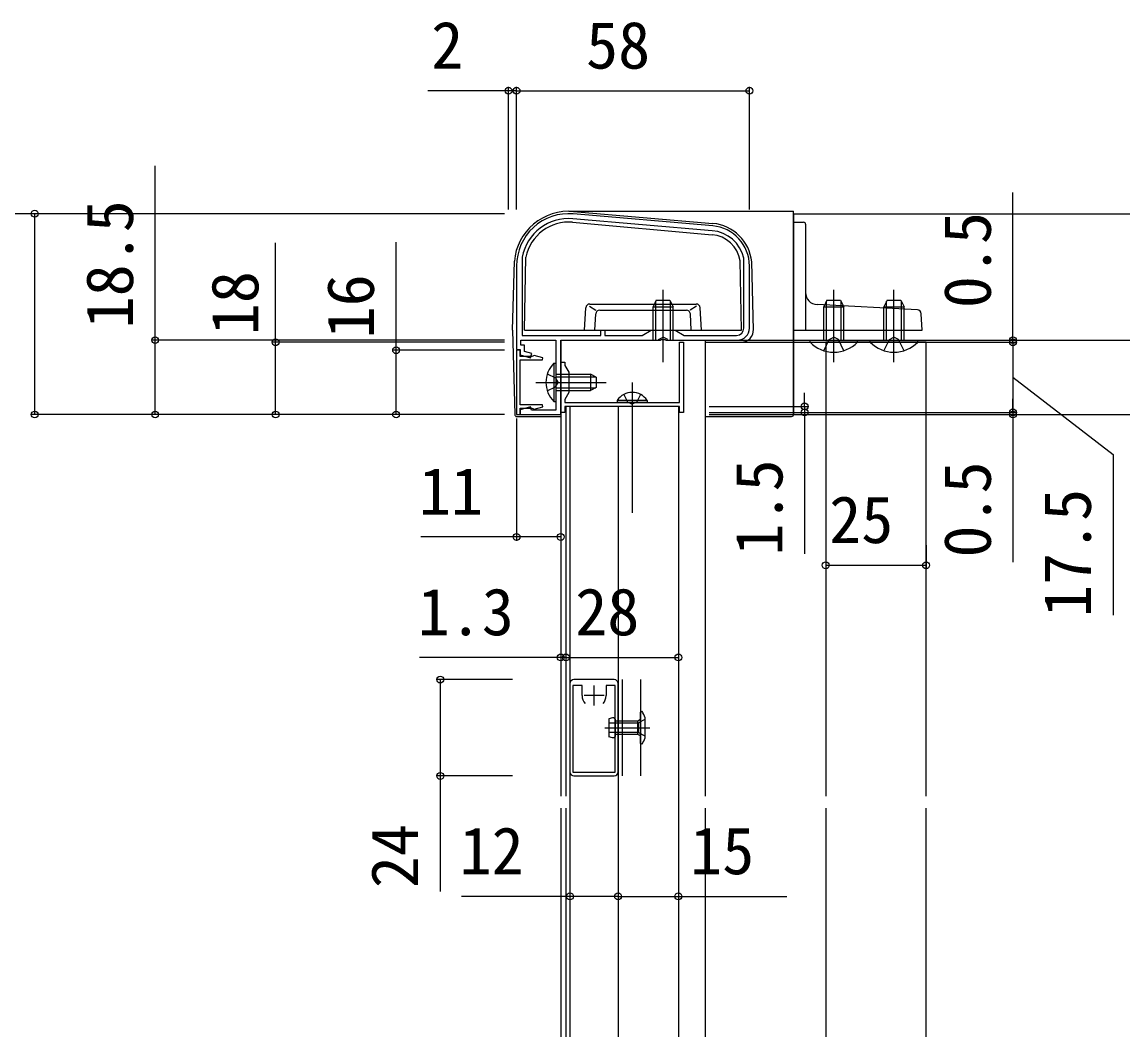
# Model space of a CAD drawing. Units: millimetres, scale not verified. Extents: x -700 to 700, y -1044 to 1038.
# Drawn here: x -363.8 to -89.6, y 382.3 to 635 of the extents above; entities that cross this region are included whole.
import ezdxf
from ezdxf.enums import TextEntityAlignment as Align

# ---------------------------------------------------------------- set-up
doc = ezdxf.new("R2010")
doc.units = ezdxf.units.MM
doc.header["$LTSCALE"] = 6
for name, color, linetype in [('0-3_YKK_11', 7, 'Continuous'), ('0-5_YKK_12', 2, 'Continuous'), ('0-6_YKK_13', 4, 'Continuous'), ('0-8_YKK_D', 6, 'Continuous')]:
    doc.layers.add(name, color=color, linetype=linetype)
doc.styles.add('ＭＳ ゴシック', font='')
doc.styles.get('ＭＳ ゴシック').set_extended_font_data('MS Gothic')

msp = doc.modelspace()

# ---------------------------------------------------------------- linework, layer by layer
at = {"layer": '0-3_YKK_11'}
for p, q in [((-191.808, 584.262), (-226.551, 587.251)), ((-191.911, 583.066), (-226.653, 586.055)), ((-182.665, 558.799), (-182.665, 574.299)), ((-227.365, 470.299), (-227.365, 448.299)), ((-216.365, 471.299), (-226.365, 471.299)), ((-221.365, 464.799), (-221.365, 469.799)), ((-215.365, 448.299), (-215.365, 470.299)), ((-218.865, 467.299), (-223.865, 467.299)), ((-226.365, 447.299), (-216.365, 447.299))]:
    msp.add_line(p, q, dxfattribs=at)
for points in [[(-239.26, 576.49), (-239.265, 576.434), (-239.265, 556.999), (-219.665, 556.999), (-219.665, 558.299), (-218.665, 558.299), (-218.665, 556.999), (-209.417, 556.999), (-207.165, 558.299), (-201.165, 558.299), (-198.913, 556.999), (-185.865, 556.999)], [(-184.065, 558.799), (-184.065, 576.132), (-184.072, 576.196)], [(-240.665, 574.299), (-240.665, 553.499), (-239.765, 553.499), (-239.765, 552.131), (-237.153, 551.431), (-236.868, 552.494), (-238.665, 552.975), (-238.665, 554.599), (-239.565, 554.599), (-239.565, 555.799), (-230.865, 555.799), (-230.865, 545.757), (-230.745, 545.574), (-230.745, 545.024), (-230.865, 544.84), (-230.865, 538.399), (-236.947, 538.399), (-237.153, 539.166), (-239.765, 538.466), (-239.765, 537.299), (-229.665, 537.299), (-229.665, 555.799), (-204.836, 555.799), (-204.644, 555.942), (-203.686, 555.942), (-203.494, 555.799), (-185.665, 555.799)], [(-224.365, 467.299), (-224.365, 469.799), (-226.665, 469.799), (-226.665, 448.199), (-216.065, 448.199), (-216.065, 469.799), (-218.365, 469.799), (-218.365, 467.299)]]:
    msp.add_lwpolyline(points, dxfattribs=at)
for points in [[(-200.065, 539.299), (-228.665, 539.299), (-228.665, 537.799), (-229.665, 537.799), (-229.665, 544.628), (-229.522, 544.82), (-229.522, 545.778), (-229.665, 545.97), (-229.665, 550.299), (-228.665, 550.299), (-228.665, 549.531), (-227.665, 547.799), (-227.665, 542.799), (-228.665, 541.067), (-228.665, 540.299), (-212.323, 540.299), (-212.14, 540.179), (-211.59, 540.179), (-211.407, 540.299), (-200.065, 540.299), (-200.065, 555.299), (-199.065, 555.299), (-199.065, 537.799), (-200.065, 537.799)], [(-240.665, 553.299), (-240.665, 537.299), (-239.765, 537.299), (-239.765, 538.899), (-236.884, 538.899), (-236.625, 538.749), (-236.287, 538.609), (-234.136, 539.185), (-234.204, 539.699), (-239.765, 539.699), (-239.765, 550.899), (-234.204, 550.899), (-234.136, 551.412), (-236.287, 551.988), (-236.625, 551.849), (-236.884, 551.699), (-239.765, 551.699), (-239.765, 553.299)]]:
    msp.add_lwpolyline(points, close=True, dxfattribs=at)
for centre, radius, start, end in [((-227.665, 574.299), 13, 85.0829, 180), ((-227.665, 574.299), 11.8, 85.08289, 169.29874), ((-192.665, 574.299), 10, 359.99999, 85.08291), ((-192.665, 574.299), 8.8, 12.45369, 85.08291), ((-185.865, 558.799), 1.8, 270.00001, 359.99999), ((-185.665, 558.799), 3, 270.00001, 359.99999), ((-226.365, 470.299), 1, 90.00001, 179.99913), ((-216.365, 470.299), 1, 0.00001, 89.99999), ((-221.365, 467.299), 3, 180.00022, 221.81033), ((-221.365, 467.299), 3, 318.19031, 0.00002), ((-226.365, 448.299), 1, 180.00001, 269.99999), ((-216.365, 448.299), 1, 270.00001, 359.99999)]:
    msp.add_arc(centre, radius, start, end, dxfattribs=at)
at = {"layer": '0-5_YKK_12'}
for p, q in [((-171.665, 587.299), (132.335, 587.299)), ((-171.665, 587.299), (-171.665, 537.299)), ((-229.665, 555.799), (-229.665, 442.299)), ((-193.665, 555.799), (-193.665, 442.299)), ((-171.665, 555.799), (132.335, 555.799)), ((-155.765, 555.299), (-163.665, 555.299)), ((-152.565, 555.299), (-155.765, 555.299)), ((-138.665, 442.299), (-138.665, 555.299)), ((-228.365, 539.299), (-228.365, 442.299)), ((-227.365, 539.299), (-227.365, 442.299)), ((-215.365, 539.299), (-215.365, 442.299)), ((-200.365, 539.299), (-200.365, 442.299)), ((-163.665, 537.299), (-138.665, 537.299)), ((-138.665, 537.299), (-30.665, 537.299)), ((-214.365, 471.299), (-214.365, 447.299)), ((-209.765, 471.299), (-209.765, 447.299)), ((-229.665, 439.299), (-229.665, 382.299)), ((-228.365, 439.299), (-228.365, 382.299)), ((-227.365, 439.299), (-227.365, 382.299)), ((-215.365, 439.299), (-215.365, 382.299)), ((-200.365, 439.299), (-200.365, 382.299)), ((-193.665, 439.299), (-193.665, 382.299)), ((-163.665, 439.299), (-163.665, 382.299)), ((-138.665, 382.299), (-138.665, 439.299))]:
    msp.add_line(p, q, dxfattribs=at)
for points in [[(-163.665, 555.299), (-163.665, 553.045), (-163.665, 442.299)], [(-138.665, 555.299), (-140.765, 555.299), (-152.565, 555.299)]]:
    msp.add_lwpolyline(points, dxfattribs=at)
at = {"layer": '0-6_YKK_13'}
for p, q in [((-227.665, 587.899), (-171.665, 587.899)), ((-226.499, 587.849), (-191.756, 584.86)), ((-171.665, 537.299), (-171.665, 587.899)), ((-226.699, 585.156), (-191.974, 582.068)), ((-171.665, 585.182), (-169.165, 585.182)), ((-168.665, 584.682), (-168.665, 558.299)), ((-238.665, 558.299), (-238.348, 576.463)), ((-241.665, 558.299), (-241.216, 575.455)), ((-184.665, 558.299), (-184.967, 575.587)), ((-181.665, 558.299), (-182.109, 575.267)), ((-204.165, 550.299), (-204.165, 568.299)), ((-161.665, 550.299), (-161.665, 568.299)), ((-146.665, 550.299), (-146.665, 568.299)), ((-205.865, 565.799), (-206.665, 564.099)), ((-206.011, 555.799), (-206.011, 565.489)), ((-205.865, 565.799), (-202.465, 565.799)), ((-202.465, 565.799), (-201.665, 564.099)), ((-202.319, 555.799), (-202.319, 565.489)), ((-163.365, 565.799), (-164.165, 564.099)), ((-163.511, 555.799), (-163.511, 565.489)), ((-163.365, 565.799), (-159.965, 565.799)), ((-159.965, 565.799), (-159.165, 564.099)), ((-159.819, 555.799), (-159.819, 565.489)), ((-148.365, 565.799), (-149.165, 564.099)), ((-148.511, 555.799), (-148.511, 565.489)), ((-148.365, 565.799), (-144.965, 565.799)), ((-144.965, 565.799), (-144.165, 564.099)), ((-144.819, 555.799), (-144.819, 565.489)), ((-223.702, 558.299), (-223.411, 563.857)), ((-222.532, 564.297), (-220.903, 563.299)), ((-222.412, 564.805), (-195.918, 564.805)), ((-221.165, 558.299), (-220.952, 562.351)), ((-219.954, 563.299), (-198.376, 563.299)), ((-201.665, 555.799), (-201.665, 564.099)), ((-195.868, 564.254), (-197.427, 563.299)), ((-197.165, 558.299), (-197.377, 562.351)), ((-194.628, 558.299), (-194.919, 563.857)), ((-140.826, 563.346), (-165.822, 564.656)), ((-159.165, 555.799), (-159.165, 564.099)), ((-144.165, 555.799), (-144.165, 564.099)), ((-139.665, 558.299), (-139.88, 562.4)), ((-241.665, 558.299), (-241.115, 537.286)), ((-238.665, 558.299), (-184.665, 558.299)), ((-171.665, 558.299), (-139.665, 558.299)), ((-205.31, 555.966), (-204.165, 556.574)), ((-203.02, 555.966), (-204.165, 556.574)), ((-193.665, 555.299), (-171.665, 555.299)), ((-167.565, 555.29), (-167.565, 555.799)), ((-167.565, 555.799), (-155.765, 555.799)), ((-152.565, 555.29), (-152.565, 555.799)), ((-152.565, 555.799), (-140.765, 555.799)), ((-231.374, 550.049), (-230.865, 550.049)), ((-230.865, 550.049), (-230.865, 540.549)), ((-222.265, 547.299), (-222.265, 543.299)), ((-220.865, 546.599), (-222.265, 547.299)), ((-220.865, 546.599), (-220.865, 543.999)), ((-235.865, 545.299), (-218.365, 545.299)), ((-220.865, 543.999), (-222.265, 543.299)), ((-211.865, 545.299), (-211.865, 512.799)), ((-208.115, 540.299), (-215.615, 540.299)), ((-208.115, 540.808), (-208.115, 540.299)), ((-240.615, 536.799), (-229.665, 536.799)), ((-193.665, 536.799), (-172.165, 536.799)), ((-209.765, 463.199), (-209.415, 463.399)), ((-217.665, 461.524), (-217.665, 457.074)), ((-216.065, 461.449), (-216.065, 457.149)), ((-210.465, 460.949), (-216.065, 460.949)), ((-209.765, 461.349), (-210.465, 460.949)), ((-210.465, 457.649), (-210.465, 460.949)), ((-208.665, 461.405), (-210.365, 460.449)), ((-209.765, 455.399), (-209.765, 463.199)), ((-208.665, 456.819), (-208.665, 461.778)), ((-218.673, 459.299), (-207.465, 459.299)), ((-210.365, 460.449), (-217.665, 460.449)), ((-210.365, 458.149), (-217.665, 458.149)), ((-210.365, 460.449), (-210.365, 458.149)), ((-208.665, 457.192), (-210.365, 458.149)), ((-210.465, 457.649), (-216.065, 457.649)), ((-209.765, 457.249), (-210.465, 457.649)), ((-209.415, 455.199), (-209.765, 455.399))]:
    msp.add_line(p, q, dxfattribs=at)
for points in [[(-206.665, 555.799), (-206.665, 564.099), (-201.665, 564.099)], [(-164.165, 555.799), (-164.165, 564.099), (-159.165, 564.099)], [(-149.165, 555.799), (-149.165, 564.099), (-144.165, 564.099)], [(-167.565, 555.29), (-155.765, 555.29), (-155.765, 555.799)], [(-164.165, 553.187), (-162.81, 555.966), (-161.665, 556.574)], [(-159.165, 553.187), (-160.52, 555.966), (-161.665, 556.574)], [(-152.565, 555.29), (-140.765, 555.29), (-140.765, 555.799)], [(-149.165, 553.187), (-147.81, 555.966), (-146.665, 556.574)], [(-144.165, 553.187), (-145.52, 555.966), (-146.665, 556.574)], [(-231.374, 550.049), (-231.374, 540.549), (-230.865, 540.549)], [(-233.008, 547.449), (-230.948, 546.444), (-230.339, 545.299)], [(-230.865, 547.299), (-227.665, 547.299), (-222.265, 547.299)], [(-230.865, 546.644), (-227.665, 546.644), (-220.956, 546.644)], [(-233.008, 543.149), (-230.948, 544.154), (-230.339, 545.299)], [(-230.865, 543.953), (-227.665, 543.953), (-220.956, 543.953)], [(-230.865, 543.299), (-227.665, 543.299), (-222.265, 543.299)], [(-208.115, 540.808), (-215.615, 540.808), (-215.615, 540.299)], [(-213.915, 542.308), (-213.01, 540.452), (-211.865, 539.844)], [(-209.815, 542.308), (-210.72, 540.452), (-211.865, 539.844)], [(-216.065, 461.449), (-216.465, 461.774), (-216.765, 461.774), (-217.665, 461.524)], [(-216.065, 457.149), (-216.465, 456.824), (-216.765, 456.824), (-217.665, 457.074)]]:
    msp.add_lwpolyline(points, dxfattribs=at)
for centre, radius, start, end in [((-227.665, 574.299), 13.6, 85.0829, 175.12207), ((-227.665, 574.299), 10.9, 84.91857, 168.54647), ((-192.665, 574.299), 10.6, 5.24216, 85.0829), ((-169.165, 584.682), 0.5, 0, 90), ((-192.665, 574.299), 7.8, 9.23656, 84.91857), ((-165.665, 567.652), 3, 180, 267), ((-222.412, 563.805), 1, 90, 177), ((-219.954, 562.299), 1, 90, 177), ((-198.376, 562.299), 1, 3, 90), ((-195.918, 563.805), 1, 3, 90), ((-140.878, 562.347), 1, 3, 87), ((-184.665, 558.299), 3, 270, 3), ((-161.665, 561.031), 8.232, 224.2189, 315.7811), ((-146.665, 561.031), 8.232, 224.2189, 315.7811), ((-226.703, 545.299), 6.661, 134.51496, 225.48504), ((-211.865, 538.272), 4.527, 34.06671, 145.93329), ((-240.615, 537.299), 0.5, 181.5, 270), ((-172.165, 537.299), 0.5, 270, 0), ((-216.148, 459.299), 7.884, 18.32983, 31.33661), ((-216.148, 459.299), 7.884, 328.66339, 341.67017)]:
    msp.add_arc(centre, radius, start, end, dxfattribs=at)
at = {"layer": '0-8_YKK_D'}
for p, q in [((-242.665, 617.899), (-262.738, 617.899)), ((-242.665, 588.299), (-242.665, 618.899)), ((-240.665, 617.899), (-242.665, 617.899)), ((-240.665, 588.299), (-240.665, 618.899)), ((-240.665, 588.299), (-240.665, 618.899)), ((-240.665, 617.899), (-237.265, 617.899)), ((-240.665, 617.899), (-182.665, 617.899)), ((-182.665, 588.299), (-182.665, 618.899)), ((-117.033, 555.799), (-117.033, 592.599)), ((-243.665, 587.299), (-391.665, 587.299)), ((-243.665, 587.299), (-361.665, 587.299)), ((-360.665, 537.299), (-360.665, 587.299)), ((-243.665, 555.799), (-331.665, 555.799)), ((-243.665, 555.299), (-301.665, 555.299)), ((-192.665, 555.799), (-116.033, 555.799)), ((-192.665, 555.299), (-116.033, 555.299)), ((-191.665, 555.299), (-116.033, 555.299)), ((-117.033, 555.299), (-117.033, 555.799)), ((-117.033, 555.299), (-117.033, 551.899)), ((-117.033, 555.299), (-117.033, 537.799)), ((-243.665, 553.299), (-271.665, 553.299)), ((-168.917, 539.299), (-168.917, 542.699)), ((-117.033, 537.799), (-117.033, 541.199)), ((-192.665, 539.299), (-167.917, 539.299)), ((-192.665, 537.799), (-116.033, 537.799)), ((-192.665, 537.799), (-167.917, 537.799)), ((-191.665, 537.799), (-116.033, 537.799)), ((-168.917, 539.299), (-168.917, 537.799)), ((-168.917, 537.799), (-168.917, 502.635)), ((-117.033, 537.799), (-117.033, 537.299)), ((-243.665, 537.299), (-361.665, 537.299)), ((-243.665, 537.299), (-331.665, 537.299)), ((-243.665, 537.299), (-301.665, 537.299)), ((-243.665, 537.299), (-271.665, 537.299)), ((-240.665, 536.299), (-240.665, 505.799)), ((-229.665, 536.299), (-229.665, 505.799)), ((-192.665, 537.299), (-116.033, 537.299)), ((-117.033, 537.299), (-117.033, 500.499)), ((-163.665, 504.755), (-163.665, 498.755)), ((-138.665, 504.755), (-138.665, 498.755)), ((-163.665, 499.755), (-138.665, 499.755)), ((-229.665, 478.755), (-229.665, 475.799)), ((-228.365, 478.755), (-228.365, 475.799)), ((-228.365, 478.755), (-228.365, 475.799)), ((-200.365, 478.755), (-200.365, 475.799)), ((-229.665, 476.799), (-264.828, 476.799)), ((-228.365, 476.799), (-229.665, 476.799)), ((-228.365, 476.799), (-224.965, 476.799)), ((-228.365, 476.799), (-200.365, 476.799)), ((-241.665, 471.299), (-260.665, 471.299)), ((-215.365, 470.299), (-215.365, 416.299)), ((-200.365, 470.299), (-200.365, 416.299)), ((-241.665, 447.299), (-260.665, 447.299)), ((-227.365, 447.299), (-227.365, 416.299)), ((-215.365, 447.299), (-215.365, 416.299))]:
    msp.add_line(p, q, dxfattribs=at)
for points in [[(-330.665, 537.299), (-330.665, 555.799), (-330.665, 599.199)], [(-300.665, 537.299), (-300.665, 555.299), (-300.665, 580.026)], [(-270.665, 537.299), (-270.665, 553.299), (-270.665, 580.244)], [(-117.033, 546.549), (-92.116, 527.327), (-92.116, 487.327)], [(-229.665, 506.799), (-240.665, 506.799), (-264.519, 506.799)], [(-259.665, 471.299), (-259.665, 447.299), (-259.665, 418.535)], [(-215.365, 417.299), (-227.365, 417.299), (-254.401, 417.299)], [(-215.365, 417.299), (-200.365, 417.299), (-173.328, 417.299)]]:
    msp.add_lwpolyline(points, dxfattribs=at)
for centre in [(-242.665, 617.899), (-240.665, 617.899), (-240.665, 617.899), (-182.665, 617.899), (-360.665, 587.299), (-330.665, 555.799), (-117.033, 555.799), (-300.665, 555.299), (-270.665, 553.299), (-117.033, 555.299), (-117.033, 555.299), (-360.665, 537.299), (-330.665, 537.299), (-300.665, 537.299), (-270.665, 537.299), (-168.917, 539.299), (-168.917, 537.799), (-117.033, 537.799), (-117.033, 537.799), (-117.033, 537.299), (-240.665, 506.799), (-229.665, 506.799), (-163.665, 499.755), (-138.665, 499.755), (-229.665, 476.799), (-228.365, 476.799), (-228.365, 476.799), (-200.365, 476.799), (-259.665, 471.299), (-259.665, 447.299), (-227.365, 417.299), (-215.365, 417.299), (-215.365, 417.299), (-200.365, 417.299)]:
    msp.add_circle(centre, 0.85, dxfattribs=at)

# ---------------------------------------------------------------- texts
at = {"layer": '0-8_YKK_D', "style": 'ＭＳ ゴシック'}
for s, p in [('2', (-261.919, 619.899)), ('58', (-223.347, 619.899)), ('11', (-264.974, 508.799)), ('25', (-162.801, 501.755)), ('1.3', (-265.283, 478.799)), ('28', (-226.047, 478.799)), ('12', (-254.856, 419.299)), ('15', (-197.419, 419.299))]:
    msp.add_text(s, height=11.73, dxfattribs=at).set_placement(p, align=Align.BOTTOM_LEFT)
for s, p in [('18.5', (-332.665, 558.744)), ('0.5', (-119.033, 563.781)), ('18', (-301.465, 557.044)), ('16', (-272.665, 556.244)), ('1.5', (-170.917, 502.181)), ('0.5', (-119.033, 501.681)), ('17.5', (-94.116, 486.872)), ('24', (-261.665, 419.353))]:
    msp.add_text(s, height=11.73, rotation=90, dxfattribs=at).set_placement(p, align=Align.BOTTOM_LEFT)

doc.saveas('drawing.dxf')
